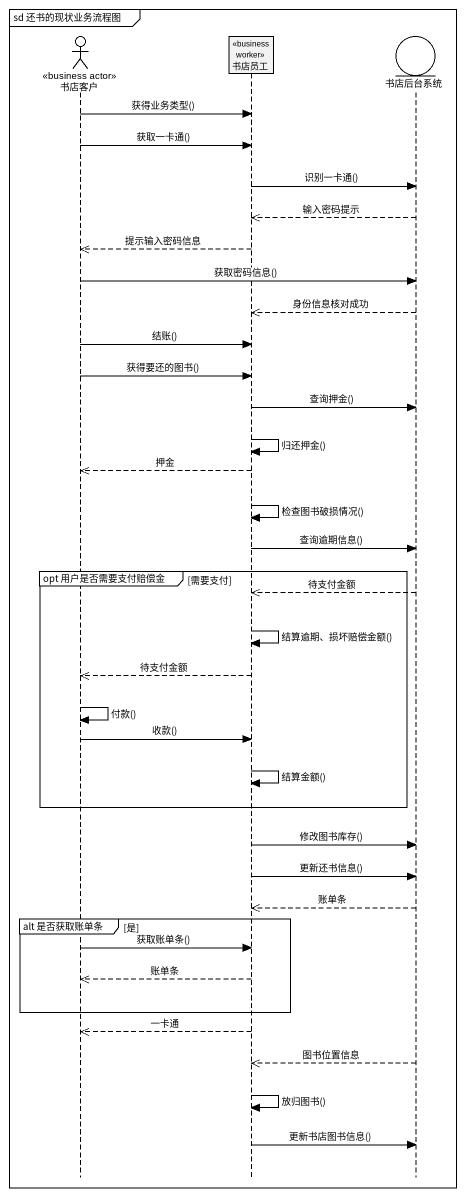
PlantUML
@startuml
mainframe sd 还书的现状业务流程图
hide footbox
actor 书店客户 <<business actor>>
participant 书店员工 <<business worker>>
entity 书店后台系统

书店客户 -> 书店员工 : 获得业务类型()
书店客户 -> 书店员工 : 获取一卡通()
书店员工 -> 书店后台系统 : 识别一卡通()
书店后台系统 -->> 书店员工 : 输入密码提示
书店员工 -->> 书店客户 : 提示输入密码信息
书店客户 -> 书店后台系统 : 获取密码信息()
书店后台系统 -->> 书店员工 : 身份信息核对成功
书店客户 -> 书店员工 : 结账()
书店客户 -> 书店员工 : 获得要还的图书()
书店员工 -> 书店后台系统 : 查询押金()
书店员工 -> 书店员工 : 归还押金()
书店员工 -->> 书店客户 : 押金
书店员工 -> 书店员工 : 检查图书破损情况()
书店员工 -> 书店后台系统 : 查询逾期信息()
group opt 用户是否需要支付赔偿金 [需要支付]
  书店后台系统 -->> 书店员工 : 待支付金额
  书店员工 -> 书店员工 : 结算逾期、损坏赔偿金额()
  书店员工 -->> 书店客户 : 待支付金额
  书店客户 -> 书店客户 : 付款()
  书店客户 -> 书店员工 : 收款()
  书店员工 -> 书店员工 : 结算金额()
end
书店员工 -> 书店后台系统 : 修改图书库存()
书店员工 -> 书店后台系统 : 更新还书信息()
书店后台系统 -->> 书店员工 : 账单条
group alt 是否获取账单条 [是]
  书店客户 -> 书店员工 : 获取账单条()
  书店员工 -->> 书店客户 : 账单条
end
书店员工 -->> 书店客户 : 一卡通
书店后台系统 -->> 书店员工 : 图书位置信息
书店员工 -> 书店员工 : 放归图书()
书店员工 -> 书店后台系统 : 更新书店图书信息()
@enduml
